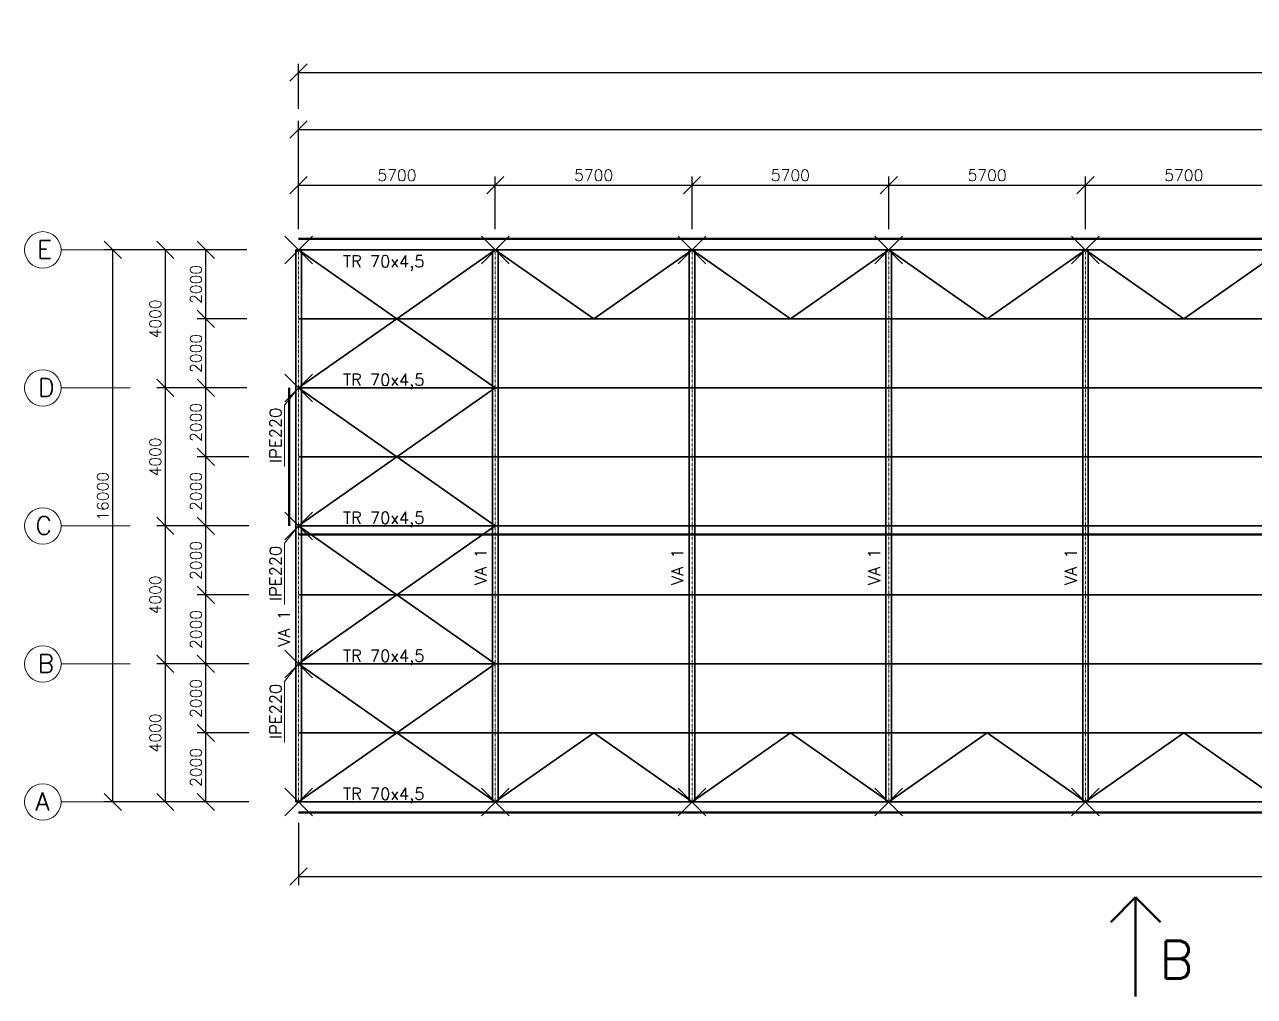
# Model space of a CAD drawing. Header units: millimetres. Extents: x -109904 to 256066, y -215550 to 75535.
# Drawn here: x -25106 to 10530, y -165495 to -137330 of the extents above; entities that cross this region are included whole.
import ezdxf

# ---------------------------------------------------------------- set-up
doc = ezdxf.new("R2010")
doc.units = ezdxf.units.MM
doc.header["$LTSCALE"] = 20
doc.linetypes.add('ČERCHOVANÁ', pattern=[25.4, 12.7, -6.35, 0, -6.35])
doc.linetypes.add('ČÁRKOVANÁ2', pattern=[9.525, 6.35, -3.175])
for name, color, linetype, lineweight in [('Kóty', 4, 'Continuous', 18), ('TENKÁ ČERCHOVANÁ ČÁRA', 60, 'ČERCHOVANÁ', 18), ('TLUSTÁ PLNÁ ČÁRA', 2, 'Continuous', 35), ('tlustá čára', 212, 'Continuous', 35), ('VELMI TLUSTÁ PLNÁ ČÁRA', 1, 'Continuous', 70), ('ztužidla plná', 104, 'Continuous', 35), ('šrafy', 7, 'Continuous', 13)]:
    doc.layers.add(name, color=color, linetype=linetype, lineweight=lineweight)
doc.styles.add('Romans', font='romans.shx')
doc.styles.get("Standard").update_dxf_attribs({"font": 'arial.ttf'})
doc.dimstyles.new('M 1-200', dxfattribs={"dimscale": 200, "dimtxt": 1.65, "dimasz": 2.5, "dimexe": 1.25, "dimexo": 3, "dimtad": 1, "dimtxsty": 'Romans', "dimblk": 'OBLIQUE', "dimcen": 2.5, "dimadec": 0, "dimazin": 0, "dimtfac": 1, "dimtmove": 0, "dimatfit": 3, "dimfxl": 1, "dimarcsym": 0})

# ---------------------------------------------------------------- blocks, each defined once
blk = doc.blocks.new('_Oblique')
at = {"color": 0, "linetype": 'ByBlock', "lineweight": -2}
blk.add_line((-0.5, -0.5), (0.5, 0.5), dxfattribs=at)
blk = doc.blocks.new('*D141')
at = {"layer": 'Defpoints', "color": 0, "transparency": 16777216}
for p in [(-11466, -141985), (-17166, -143860), (-11466, -143860)]:
    blk.add_point(p, dxfattribs=at)
at = {"layer": 'Kóty', "color": 0, "lineweight": -2, "transparency": 16777216}
for p, q in [((-17166, -143260), (-17166, -141735)), ((-11466, -143260), (-11466, -141735)), ((-17166, -141985), (-11466, -141985))]:
    blk.add_line(p, q, dxfattribs=at)
at = {"layer": 'Kóty', "color": 0, "lineweight": -2, "transparency": 16777216, "xscale": 500, "yscale": 500, "zscale": 500, "rotation": 180}
blk.add_blockref('_Oblique', (-17166, -141985), dxfattribs=at)
at = {"layer": 'Kóty', "color": 0, "lineweight": -2, "transparency": 16777216, "xscale": 500, "yscale": 500, "zscale": 500}
blk.add_blockref('_Oblique', (-11466, -141985), dxfattribs=at)
at = {"layer": 'Kóty', "color": 0, "transparency": 16777216, "insert": (-14316, -141695), "char_height": 330, "attachment_point": 5, "style": 'Romans'}
blk.add_mtext('5700', dxfattribs=at)
blk = doc.blocks.new('*D142')
at = {"layer": 'Defpoints', "color": 0, "transparency": 16777216}
for p in [(-5766, -141985), (-11466, -143860), (-5766, -143860)]:
    blk.add_point(p, dxfattribs=at)
at = {"layer": 'Kóty', "color": 0, "lineweight": -2, "transparency": 16777216}
for p, q in [((-11466, -143260), (-11466, -141735)), ((-5766, -143260), (-5766, -141735)), ((-11466, -141985), (-5766, -141985))]:
    blk.add_line(p, q, dxfattribs=at)
at = {"layer": 'Kóty', "color": 0, "lineweight": -2, "transparency": 16777216, "xscale": 500, "yscale": 500, "zscale": 500, "rotation": 180}
blk.add_blockref('_Oblique', (-11466, -141985), dxfattribs=at)
at = {"layer": 'Kóty', "color": 0, "lineweight": -2, "transparency": 16777216, "xscale": 500, "yscale": 500, "zscale": 500}
blk.add_blockref('_Oblique', (-5766, -141985), dxfattribs=at)
at = {"layer": 'Kóty', "color": 0, "transparency": 16777216, "insert": (-8616, -141695), "char_height": 330, "attachment_point": 5, "style": 'Romans'}
blk.add_mtext('5700', dxfattribs=at)
blk = doc.blocks.new('*D143')
at = {"layer": 'Defpoints', "color": 0, "transparency": 16777216}
for p in [(-66, -141985), (-5766, -143860), (-66, -143860)]:
    blk.add_point(p, dxfattribs=at)
at = {"layer": 'Kóty', "color": 0, "lineweight": -2, "transparency": 16777216}
for p, q in [((-5766, -143260), (-5766, -141735)), ((-66, -143260), (-66, -141735)), ((-5766, -141985), (-66, -141985))]:
    blk.add_line(p, q, dxfattribs=at)
at = {"layer": 'Kóty', "color": 0, "lineweight": -2, "transparency": 16777216, "xscale": 500, "yscale": 500, "zscale": 500, "rotation": 180}
blk.add_blockref('_Oblique', (-5766, -141985), dxfattribs=at)
at = {"layer": 'Kóty', "color": 0, "lineweight": -2, "transparency": 16777216, "xscale": 500, "yscale": 500, "zscale": 500}
blk.add_blockref('_Oblique', (-66, -141985), dxfattribs=at)
at = {"layer": 'Kóty', "color": 0, "transparency": 16777216, "insert": (-2916, -141695), "char_height": 330, "attachment_point": 5, "style": 'Romans'}
blk.add_mtext('5700', dxfattribs=at)
blk = doc.blocks.new('*D144')
at = {"layer": 'Defpoints', "color": 0, "transparency": 16777216}
for p in [(5634, -141985), (-66, -143860), (5634, -143860)]:
    blk.add_point(p, dxfattribs=at)
at = {"layer": 'Kóty', "color": 0, "lineweight": -2, "transparency": 16777216}
for p, q in [((-66, -143260), (-66, -141735)), ((5634, -143260), (5634, -141735)), ((-66, -141985), (5634, -141985))]:
    blk.add_line(p, q, dxfattribs=at)
at = {"layer": 'Kóty', "color": 0, "lineweight": -2, "transparency": 16777216, "xscale": 500, "yscale": 500, "zscale": 500, "rotation": 180}
blk.add_blockref('_Oblique', (-66, -141985), dxfattribs=at)
at = {"layer": 'Kóty', "color": 0, "lineweight": -2, "transparency": 16777216, "xscale": 500, "yscale": 500, "zscale": 500}
blk.add_blockref('_Oblique', (5634, -141985), dxfattribs=at)
at = {"layer": 'Kóty', "color": 0, "transparency": 16777216, "insert": (2784, -141695), "char_height": 330, "attachment_point": 5, "style": 'Romans'}
blk.add_mtext('5700', dxfattribs=at)
blk = doc.blocks.new('*D145')
at = {"layer": 'Defpoints', "color": 0, "transparency": 16777216}
for p in [(11334, -141985), (5634, -143860), (11334, -143860)]:
    blk.add_point(p, dxfattribs=at)
at = {"layer": 'Kóty', "color": 0, "lineweight": -2, "transparency": 16777216}
for p, q in [((5634, -143260), (5634, -141735)), ((11334, -143260), (11334, -141735)), ((5634, -141985), (11334, -141985))]:
    blk.add_line(p, q, dxfattribs=at)
at = {"layer": 'Kóty', "color": 0, "lineweight": -2, "transparency": 16777216, "xscale": 500, "yscale": 500, "zscale": 500, "rotation": 180}
blk.add_blockref('_Oblique', (5634, -141985), dxfattribs=at)
at = {"layer": 'Kóty', "color": 0, "lineweight": -2, "transparency": 16777216, "xscale": 500, "yscale": 500, "zscale": 500}
blk.add_blockref('_Oblique', (11334, -141985), dxfattribs=at)
at = {"layer": 'Kóty', "color": 0, "transparency": 16777216, "insert": (8484, -141695), "char_height": 330, "attachment_point": 5, "style": 'Romans'}
blk.add_mtext('5700', dxfattribs=at)
blk = doc.blocks.new('*D152')
at = {"layer": 'Defpoints', "color": 0, "transparency": 16777216}
for p in [(45534, -140367), (-17166, -143860), (45534, -143860)]:
    blk.add_point(p, dxfattribs=at)
at = {"layer": 'Kóty', "color": 0, "lineweight": -2, "transparency": 16777216}
for p, q in [((-17166, -143260), (-17166, -140117)), ((-17166, -140367), (45534, -140367)), ((45534, -143260), (45534, -140117))]:
    blk.add_line(p, q, dxfattribs=at)
at = {"layer": 'Kóty', "color": 0, "lineweight": -2, "transparency": 16777216, "xscale": 500, "yscale": 500, "zscale": 500, "rotation": 180}
blk.add_blockref('_Oblique', (-17166, -140367), dxfattribs=at)
at = {"layer": 'Kóty', "color": 0, "lineweight": -2, "transparency": 16777216, "xscale": 500, "yscale": 500, "zscale": 500}
blk.add_blockref('_Oblique', (45534, -140367), dxfattribs=at)
at = {"layer": 'Kóty', "color": 0, "transparency": 16777216, "insert": (14184, -140077), "char_height": 330, "attachment_point": 5, "style": 'Romans'}
blk.add_mtext('62700', dxfattribs=at)
blk = doc.blocks.new('*D153')
at = {"layer": 'Defpoints', "color": 0, "transparency": 16777216}
for p in [(-22549, -143860), (-19244, -143860), (-19244, -159860)]:
    blk.add_point(p, dxfattribs=at)
at = {"layer": 'Kóty', "color": 0, "lineweight": -2, "transparency": 16777216}
for p, q in [((-19844, -143860), (-22799, -143860)), ((-22549, -159860), (-22549, -143860)), ((-19844, -159860), (-22799, -159860))]:
    blk.add_line(p, q, dxfattribs=at)
at = {"layer": 'Kóty', "color": 0, "lineweight": -2, "transparency": 16777216, "xscale": 500, "yscale": 500, "zscale": 500}
for p, rotation in [((-22549, -143860), 90), ((-22549, -159860), 270)]:
    blk.add_blockref('_Oblique', p, dxfattribs=dict(at, rotation=rotation))
at = {"layer": 'Kóty', "color": 0, "transparency": 16777216, "insert": (-22839, -151004), "char_height": 330, "attachment_point": 5, "rotation": 90, "style": 'Romans'}
blk.add_mtext('16000', dxfattribs=at)
blk = doc.blocks.new('*D154')
at = {"layer": 'Defpoints', "color": 0, "transparency": 16777216}
for p in [(-21028, -155860), (-19244, -155860), (-19244, -159860)]:
    blk.add_point(p, dxfattribs=at)
at = {"layer": 'Kóty', "color": 0, "lineweight": -2, "transparency": 16777216}
for p, q in [((-19844, -155860), (-21278, -155860)), ((-21028, -159860), (-21028, -155860)), ((-19844, -159860), (-21278, -159860))]:
    blk.add_line(p, q, dxfattribs=at)
at = {"layer": 'Kóty', "color": 0, "lineweight": -2, "transparency": 16777216, "xscale": 500, "yscale": 500, "zscale": 500}
for p, rotation in [((-21028, -155860), 90), ((-21028, -159860), 270)]:
    blk.add_blockref('_Oblique', p, dxfattribs=dict(at, rotation=rotation))
at = {"layer": 'Kóty', "color": 0, "transparency": 16777216, "insert": (-21318, -157860), "char_height": 330, "attachment_point": 5, "rotation": 90, "style": 'Romans'}
blk.add_mtext('4000', dxfattribs=at)
blk = doc.blocks.new('*D155')
at = {"layer": 'Defpoints', "color": 0, "transparency": 16777216}
for p in [(-21028, -151860), (-19244, -151860), (-19244, -155860)]:
    blk.add_point(p, dxfattribs=at)
at = {"layer": 'Kóty', "color": 0, "lineweight": -2, "transparency": 16777216}
for p, q in [((-19844, -151860), (-21278, -151860)), ((-21028, -155860), (-21028, -151860)), ((-19844, -155860), (-21278, -155860))]:
    blk.add_line(p, q, dxfattribs=at)
at = {"layer": 'Kóty', "color": 0, "lineweight": -2, "transparency": 16777216, "xscale": 500, "yscale": 500, "zscale": 500}
for p, rotation in [((-21028, -151860), 90), ((-21028, -155860), 270)]:
    blk.add_blockref('_Oblique', p, dxfattribs=dict(at, rotation=rotation))
at = {"layer": 'Kóty', "color": 0, "transparency": 16777216, "insert": (-21318, -153860), "char_height": 330, "attachment_point": 5, "rotation": 90, "style": 'Romans'}
blk.add_mtext('4000', dxfattribs=at)
blk = doc.blocks.new('*D156')
at = {"layer": 'Defpoints', "color": 0, "transparency": 16777216}
for p in [(-21028, -147860), (-19244, -147860), (-19244, -151860)]:
    blk.add_point(p, dxfattribs=at)
at = {"layer": 'Kóty', "color": 0, "lineweight": -2, "transparency": 16777216}
for p, q in [((-19844, -147860), (-21278, -147860)), ((-21028, -151860), (-21028, -147860)), ((-19844, -151860), (-21278, -151860))]:
    blk.add_line(p, q, dxfattribs=at)
at = {"layer": 'Kóty', "color": 0, "lineweight": -2, "transparency": 16777216, "xscale": 500, "yscale": 500, "zscale": 500}
for p, rotation in [((-21028, -147860), 90), ((-21028, -151860), 270)]:
    blk.add_blockref('_Oblique', p, dxfattribs=dict(at, rotation=rotation))
at = {"layer": 'Kóty', "color": 0, "transparency": 16777216, "insert": (-21318, -149860), "char_height": 330, "attachment_point": 5, "rotation": 90, "style": 'Romans'}
blk.add_mtext('4000', dxfattribs=at)
blk = doc.blocks.new('*D157')
at = {"layer": 'Defpoints', "color": 0, "transparency": 16777216}
for p in [(-21028, -143860), (-19244, -143860), (-19244, -147860)]:
    blk.add_point(p, dxfattribs=at)
at = {"layer": 'Kóty', "color": 0, "lineweight": -2, "transparency": 16777216}
for p, q in [((-19844, -143860), (-21278, -143860)), ((-21028, -147860), (-21028, -143860)), ((-19844, -147860), (-21278, -147860))]:
    blk.add_line(p, q, dxfattribs=at)
at = {"layer": 'Kóty', "color": 0, "lineweight": -2, "transparency": 16777216, "xscale": 500, "yscale": 500, "zscale": 500}
for p, rotation in [((-21028, -143860), 90), ((-21028, -147860), 270)]:
    blk.add_blockref('_Oblique', p, dxfattribs=dict(at, rotation=rotation))
at = {"layer": 'Kóty', "color": 0, "transparency": 16777216, "insert": (-21318, -145860), "char_height": 330, "attachment_point": 5, "rotation": 90, "style": 'Romans'}
blk.add_mtext('4000', dxfattribs=at)
blk = doc.blocks.new('*D166')
at = {"layer": 'Defpoints', "color": 0, "transparency": 16777216}
for p in [(-19852, -155860), (-18068, -155860), (-18004, -157860)]:
    blk.add_point(p, dxfattribs=at)
at = {"layer": 'Kóty', "color": 0, "lineweight": -2, "transparency": 16777216}
for p, q in [((-18668, -155860), (-20102, -155860)), ((-19852, -157860), (-19852, -155860)), ((-18604, -157860), (-20102, -157860))]:
    blk.add_line(p, q, dxfattribs=at)
at = {"layer": 'Kóty', "color": 0, "lineweight": -2, "transparency": 16777216, "xscale": 500, "yscale": 500, "zscale": 500}
for p, rotation in [((-19852, -155860), 90), ((-19852, -157860), 270)]:
    blk.add_blockref('_Oblique', p, dxfattribs=dict(at, rotation=rotation))
at = {"layer": 'Kóty', "color": 0, "transparency": 16777216, "insert": (-20142, -156860), "char_height": 330, "attachment_point": 5, "rotation": 90, "style": 'Romans'}
blk.add_mtext('2000', dxfattribs=at)
blk = doc.blocks.new('*D167')
at = {"layer": 'Defpoints', "color": 0, "transparency": 16777216}
for p in [(-19852, -151860), (-18068, -151860), (-18004, -153860)]:
    blk.add_point(p, dxfattribs=at)
at = {"layer": 'Kóty', "color": 0, "lineweight": -2, "transparency": 16777216}
for p, q in [((-18668, -151860), (-20102, -151860)), ((-19852, -153860), (-19852, -151860)), ((-18604, -153860), (-20102, -153860))]:
    blk.add_line(p, q, dxfattribs=at)
at = {"layer": 'Kóty', "color": 0, "lineweight": -2, "transparency": 16777216, "xscale": 500, "yscale": 500, "zscale": 500}
for p, rotation in [((-19852, -151860), 90), ((-19852, -153860), 270)]:
    blk.add_blockref('_Oblique', p, dxfattribs=dict(at, rotation=rotation))
at = {"layer": 'Kóty', "color": 0, "transparency": 16777216, "insert": (-20142, -152860), "char_height": 330, "attachment_point": 5, "rotation": 90, "style": 'Romans'}
blk.add_mtext('2000', dxfattribs=at)
blk = doc.blocks.new('*D168')
at = {"layer": 'Defpoints', "color": 0, "transparency": 16777216}
for p in [(-19852, -147860), (-18068, -147860), (-18004, -149860)]:
    blk.add_point(p, dxfattribs=at)
at = {"layer": 'Kóty', "color": 0, "lineweight": -2, "transparency": 16777216}
for p, q in [((-18668, -147860), (-20102, -147860)), ((-19852, -149860), (-19852, -147860)), ((-18604, -149860), (-20102, -149860))]:
    blk.add_line(p, q, dxfattribs=at)
at = {"layer": 'Kóty', "color": 0, "lineweight": -2, "transparency": 16777216, "xscale": 500, "yscale": 500, "zscale": 500}
for p, rotation in [((-19852, -147860), 90), ((-19852, -149860), 270)]:
    blk.add_blockref('_Oblique', p, dxfattribs=dict(at, rotation=rotation))
at = {"layer": 'Kóty', "color": 0, "transparency": 16777216, "insert": (-20142, -148860), "char_height": 330, "attachment_point": 5, "rotation": 90, "style": 'Romans'}
blk.add_mtext('2000', dxfattribs=at)
blk = doc.blocks.new('*D169')
at = {"layer": 'Defpoints', "color": 0, "transparency": 16777216}
for p in [(-19852, -143860), (-18068, -143860), (-18105, -145860)]:
    blk.add_point(p, dxfattribs=at)
at = {"layer": 'Kóty', "color": 0, "lineweight": -2, "transparency": 16777216}
for p, q in [((-18668, -143860), (-20102, -143860)), ((-19852, -145860), (-19852, -143860)), ((-18705, -145860), (-20102, -145860))]:
    blk.add_line(p, q, dxfattribs=at)
at = {"layer": 'Kóty', "color": 0, "lineweight": -2, "transparency": 16777216, "xscale": 500, "yscale": 500, "zscale": 500}
for p, rotation in [((-19852, -143860), 90), ((-19852, -145860), 270)]:
    blk.add_blockref('_Oblique', p, dxfattribs=dict(at, rotation=rotation))
at = {"layer": 'Kóty', "color": 0, "transparency": 16777216, "insert": (-20142, -144860), "char_height": 330, "attachment_point": 5, "rotation": 90, "style": 'Romans'}
blk.add_mtext('2000', dxfattribs=at)
blk = doc.blocks.new('*D170')
at = {"layer": 'Defpoints', "color": 0, "transparency": 16777216}
for p in [(-19852, -157860), (-18068, -157860), (-18004, -159860)]:
    blk.add_point(p, dxfattribs=at)
at = {"layer": 'Kóty', "color": 0, "lineweight": -2, "transparency": 16777216}
for p, q in [((-18668, -157860), (-20102, -157860)), ((-19852, -159860), (-19852, -157860)), ((-18604, -159860), (-20102, -159860))]:
    blk.add_line(p, q, dxfattribs=at)
at = {"layer": 'Kóty', "color": 0, "lineweight": -2, "transparency": 16777216, "xscale": 500, "yscale": 500, "zscale": 500}
for p, rotation in [((-19852, -157860), 90), ((-19852, -159860), 270)]:
    blk.add_blockref('_Oblique', p, dxfattribs=dict(at, rotation=rotation))
at = {"layer": 'Kóty', "color": 0, "transparency": 16777216, "insert": (-20142, -158860), "char_height": 330, "attachment_point": 5, "rotation": 90, "style": 'Romans'}
blk.add_mtext('2000', dxfattribs=at)
blk = doc.blocks.new('*D171')
at = {"layer": 'Defpoints', "color": 0, "transparency": 16777216}
for p in [(-19852, -153860), (-18068, -153860), (-18004, -155860)]:
    blk.add_point(p, dxfattribs=at)
at = {"layer": 'Kóty', "color": 0, "lineweight": -2, "transparency": 16777216}
for p, q in [((-18668, -153860), (-20102, -153860)), ((-19852, -155860), (-19852, -153860)), ((-18604, -155860), (-20102, -155860))]:
    blk.add_line(p, q, dxfattribs=at)
at = {"layer": 'Kóty', "color": 0, "lineweight": -2, "transparency": 16777216, "xscale": 500, "yscale": 500, "zscale": 500}
for p, rotation in [((-19852, -153860), 90), ((-19852, -155860), 270)]:
    blk.add_blockref('_Oblique', p, dxfattribs=dict(at, rotation=rotation))
at = {"layer": 'Kóty', "color": 0, "transparency": 16777216, "insert": (-20142, -154860), "char_height": 330, "attachment_point": 5, "rotation": 90, "style": 'Romans'}
blk.add_mtext('2000', dxfattribs=at)
blk = doc.blocks.new('*D172')
at = {"layer": 'Defpoints', "color": 0, "transparency": 16777216}
for p in [(-19852, -149860), (-18068, -149860), (-18004, -151860)]:
    blk.add_point(p, dxfattribs=at)
at = {"layer": 'Kóty', "color": 0, "lineweight": -2, "transparency": 16777216}
for p, q in [((-18668, -149860), (-20102, -149860)), ((-19852, -151860), (-19852, -149860)), ((-18604, -151860), (-20102, -151860))]:
    blk.add_line(p, q, dxfattribs=at)
at = {"layer": 'Kóty', "color": 0, "lineweight": -2, "transparency": 16777216, "xscale": 500, "yscale": 500, "zscale": 500}
for p, rotation in [((-19852, -149860), 90), ((-19852, -151860), 270)]:
    blk.add_blockref('_Oblique', p, dxfattribs=dict(at, rotation=rotation))
at = {"layer": 'Kóty', "color": 0, "transparency": 16777216, "insert": (-20142, -150860), "char_height": 330, "attachment_point": 5, "rotation": 90, "style": 'Romans'}
blk.add_mtext('2000', dxfattribs=at)
blk = doc.blocks.new('*D173')
at = {"layer": 'Defpoints', "color": 0, "transparency": 16777216}
for p in [(-19852, -145860), (-18068, -145860), (-18105, -147860)]:
    blk.add_point(p, dxfattribs=at)
at = {"layer": 'Kóty', "color": 0, "lineweight": -2, "transparency": 16777216}
for p, q in [((-18668, -145860), (-20102, -145860)), ((-19852, -147860), (-19852, -145860)), ((-18705, -147860), (-20102, -147860))]:
    blk.add_line(p, q, dxfattribs=at)
at = {"layer": 'Kóty', "color": 0, "lineweight": -2, "transparency": 16777216, "xscale": 500, "yscale": 500, "zscale": 500}
for p, rotation in [((-19852, -145860), 90), ((-19852, -147860), 270)]:
    blk.add_blockref('_Oblique', p, dxfattribs=dict(at, rotation=rotation))
at = {"layer": 'Kóty', "color": 0, "transparency": 16777216, "insert": (-20142, -146860), "char_height": 330, "attachment_point": 5, "rotation": 90, "style": 'Romans'}
blk.add_mtext('2000', dxfattribs=at)
blk = doc.blocks.new('*D174')
at = {"layer": 'Defpoints', "color": 0, "transparency": 16777216}
for p in [(45534, -138718), (-17166, -140367), (45534, -140367)]:
    blk.add_point(p, dxfattribs=at)
at = {"layer": 'Kóty', "color": 0, "lineweight": -2, "transparency": 16777216}
for p, q in [((-17166, -139767), (-17166, -138468)), ((45534, -139767), (45534, -138468)), ((-17166, -138718), (45534, -138718))]:
    blk.add_line(p, q, dxfattribs=at)
at = {"layer": 'Kóty', "color": 0, "lineweight": -2, "transparency": 16777216, "xscale": 500, "yscale": 500, "zscale": 500, "rotation": 180}
blk.add_blockref('_Oblique', (-17166, -138718), dxfattribs=at)
at = {"layer": 'Kóty', "color": 0, "lineweight": -2, "transparency": 16777216, "xscale": 500, "yscale": 500, "zscale": 500}
blk.add_blockref('_Oblique', (45534, -138718), dxfattribs=at)
at = {"layer": 'Kóty', "color": 0, "transparency": 16777216, "insert": (14184, -138373), "char_height": 330, "attachment_point": 5, "style": 'Romans'}
blk.add_mtext('Sloupy HEA260 po 5,7m', dxfattribs=at)
blk = doc.blocks.new('*D175')
at = {"layer": 'Defpoints', "color": 0, "transparency": 16777216}
for p in [(-17166, -159860), (45534, -159860), (45534, -162017)]:
    blk.add_point(p, dxfattribs=at)
at = {"layer": 'Kóty', "color": 0, "lineweight": -2, "transparency": 16777216}
for p, q in [((-17166, -160460), (-17166, -162267)), ((45534, -160460), (45534, -162267)), ((-17166, -162017), (45534, -162017))]:
    blk.add_line(p, q, dxfattribs=at)
at = {"layer": 'Kóty', "color": 0, "lineweight": -2, "transparency": 16777216, "xscale": 500, "yscale": 500, "zscale": 500, "rotation": 180}
blk.add_blockref('_Oblique', (-17166, -162017), dxfattribs=at)
at = {"layer": 'Kóty', "color": 0, "lineweight": -2, "transparency": 16777216, "xscale": 500, "yscale": 500, "zscale": 500}
blk.add_blockref('_Oblique', (45534, -162017), dxfattribs=at)
at = {"layer": 'Kóty', "color": 0, "transparency": 16777216, "insert": (14184, -161672), "char_height": 330, "attachment_point": 5, "style": 'Romans'}
blk.add_mtext('Sloupy HEA260 po 5,7m', dxfattribs=at)

msp = doc.modelspace()

# ---------------------------------------------------------------- linework, layer by layer
at = {"layer": 'TENKÁ ČERCHOVANÁ ČÁRA', "ltscale": 0.009}
for p, q in [((-17165.864, -143860.015), (-17165.864, -159860.015)), ((-11465.864, -143860.015), (-11465.864, -159860.015)), ((-5765.864, -143860.015), (-5765.864, -159860.015)), ((-65.864, -143860.015), (-65.864, -159860.015)), ((5634.136, -143860.015), (5634.136, -159860.015))]:
    msp.add_line(p, q, dxfattribs=at)
at = {"layer": 'TLUSTÁ PLNÁ ČÁRA'}
for p, q in [((45534.136, -143860.015), (-17165.864, -143860.015)), ((-17165.864, -159860.015), (45534.136, -159860.015))]:
    msp.add_line(p, q, dxfattribs=at)
at = {"layer": 'tlustá čára'}
for p, q in [((-17565.864, -144260.015), (-16765.864, -143460.015)), ((-17565.864, -143460.015), (-16765.864, -144260.015)), ((-17565.864, -144260.015), (-16765.864, -143460.015)), ((-17565.864, -143460.015), (-16765.864, -144260.015)), ((-11865.864, -144260.015), (-11065.864, -143460.015)), ((-11865.864, -143460.015), (-11065.864, -144260.015)), ((-6165.864, -144260.015), (-5365.864, -143460.015)), ((-6165.864, -143460.015), (-5365.864, -144260.015)), ((-465.864, -144260.015), (334.136, -143460.015)), ((-465.864, -143460.015), (334.136, -144260.015)), ((5234.136, -144260.015), (6034.136, -143460.015)), ((5234.136, -143460.015), (6034.136, -144260.015)), ((-17245.864, -143860.015), (-17085.864, -143860.015)), ((-17245.864, -159860.015), (-17245.864, -143860.015)), ((-17085.864, -143860.015), (-17085.864, -159860.015)), ((-11545.864, -143860.015), (-11385.864, -143860.015)), ((-11545.864, -159860.015), (-11545.864, -143860.015)), ((-11385.864, -143860.015), (-11385.864, -159860.015)), ((-5845.864, -143860.015), (-5685.864, -143860.015)), ((-5845.864, -159860.015), (-5845.864, -143860.015)), ((-5685.864, -143860.015), (-5685.864, -159860.015)), ((-145.864, -143860.015), (14.136, -143860.015)), ((-145.864, -159860.015), (-145.864, -143860.015)), ((14.136, -143860.015), (14.136, -159860.015)), ((5554.136, -143860.015), (5714.136, -143860.015)), ((5554.136, -159860.015), (5554.136, -143860.015)), ((5714.136, -143860.015), (5714.136, -159860.015)), ((-17165.864, -145860.015), (45534.136, -145860.015)), ((-17565.864, -148260.015), (-16765.864, -147460.015)), ((-17565.864, -147460.015), (-16765.864, -148260.015)), ((-17165.864, -147860.015), (45534.136, -147860.015)), ((-17165.864, -149860.015), (45534.136, -149860.015)), ((-17565.864, -152260.015), (-16765.864, -151460.015)), ((-17565.864, -151460.015), (-16765.864, -152260.015)), ((-17165.864, -151860.015), (45534.136, -151860.015)), ((-17165.864, -153860.015), (45534.136, -153860.015)), ((-17565.864, -156260.015), (-16765.864, -155460.015)), ((-17565.864, -155460.015), (-16765.864, -156260.015)), ((-17165.864, -155860.015), (45534.136, -155860.015)), ((-17165.864, -157860.015), (45534.136, -157860.015)), ((-17565.864, -160260.015), (-16765.864, -159460.015)), ((-17565.864, -159460.015), (-16765.864, -160260.015)), ((-17565.864, -160260.015), (-16765.864, -159460.015)), ((-17565.864, -159460.015), (-16765.864, -160260.015)), ((-11865.864, -160260.015), (-11065.864, -159460.015)), ((-11865.864, -159460.015), (-11065.864, -160260.015)), ((-6165.864, -160260.015), (-5365.864, -159460.015)), ((-6165.864, -159460.015), (-5365.864, -160260.015)), ((-465.864, -160260.015), (334.136, -159460.015)), ((-465.864, -159460.015), (334.136, -160260.015)), ((5234.136, -160260.015), (6034.136, -159460.015)), ((5234.136, -159460.015), (6034.136, -160260.015)), ((-17085.864, -159860.015), (-17245.864, -159860.015)), ((-11385.864, -159860.015), (-11545.864, -159860.015)), ((-5685.864, -159860.015), (-5845.864, -159860.015)), ((14.136, -159860.015), (-145.864, -159860.015)), ((5714.136, -159860.015), (5554.136, -159860.015))]:
    msp.add_line(p, q, dxfattribs=at)
at = {"layer": 'VELMI TLUSTÁ PLNÁ ČÁRA', "linetype": 'ČÁRKOVANÁ2', "lineweight": 50, "ltscale": 0.02}
for p, q in [((-17165.864, -143542.997), (45534.136, -143542.997)), ((-17437.377, -151860.015), (-17437.377, -147860.015)), ((-17165.864, -152108.837), (45534.136, -152108.837)), ((-17165.864, -160160.507), (45534.136, -160160.507))]:
    msp.add_line(p, q, dxfattribs=at)
at = {"layer": 'VELMI TLUSTÁ PLNÁ ČÁRA', "lineweight": 50}
for p, q in [((6364.65, -163342.277), (7088.668, -162618.259)), ((7088.668, -165495.263), (7088.668, -162618.259)), ((7088.668, -162618.259), (7812.687, -163342.277))]:
    msp.add_line(p, q, dxfattribs=at)
at = {"layer": 'ztužidla plná'}
for p, q in [((-11465.864, -147860.015), (-17165.864, -143860.015)), ((-17165.864, -147860.015), (-11465.864, -143860.015)), ((-11465.864, -143860.015), (-8615.864, -145860.015)), ((-5765.864, -143860.015), (-8615.864, -145860.015)), ((-5765.864, -143860.015), (-2915.864, -145860.015)), ((-65.864, -143860.015), (-2915.864, -145860.015)), ((-65.864, -143860.015), (2784.136, -145860.015)), ((5634.136, -143860.015), (2784.136, -145860.015)), ((5634.136, -143860.015), (8484.136, -145860.015)), ((11334.136, -143860.015), (8484.136, -145860.015)), ((-11465.864, -151860.015), (-17165.864, -147860.015)), ((-17165.864, -151860.015), (-11465.864, -147860.015)), ((-11465.864, -155860.015), (-17165.864, -151860.015)), ((-17165.864, -155860.015), (-11465.864, -151860.015)), ((-11465.864, -159860.015), (-17165.864, -155860.015)), ((-17165.864, -159860.015), (-11465.864, -155860.015)), ((-11465.864, -159860.015), (-8615.864, -157860.015)), ((-5765.864, -159860.015), (-8615.864, -157860.015)), ((-5765.864, -159860.015), (-2915.864, -157860.015)), ((-65.864, -159860.015), (-2915.864, -157860.015)), ((-65.864, -159860.015), (2784.136, -157860.015)), ((5634.136, -159860.015), (2784.136, -157860.015)), ((5634.136, -159860.015), (8484.136, -157860.015)), ((11334.136, -159860.015), (8484.136, -157860.015))]:
    msp.add_line(p, q, dxfattribs=at)
at = {"layer": 'šrafy'}
for p, q in [((-22549.24, -143860.015), (-24049.24, -143860.015)), ((-22049.24, -147860.015), (-24049.24, -147860.015)), ((-17570.551, -148364.204), (-17165.864, -147860.015)), ((-17570.551, -150138.411), (-17570.551, -148364.204)), ((-22049.24, -151860.015), (-24049.24, -151860.015)), ((-17570.551, -152364.204), (-17165.864, -151860.015)), ((-17570.551, -154138.411), (-17570.551, -152364.204)), ((-22049.24, -155860.015), (-24049.24, -155860.015)), ((-17570.551, -156364.204), (-17165.864, -155860.015)), ((-17570.551, -158138.411), (-17570.551, -156364.204)), ((-22549.24, -159860.015), (-24049.24, -159860.015))]:
    msp.add_line(p, q, dxfattribs=at)
for centre in [(-24577.776, -143860.015), (-24577.776, -147860.015), (-24577.776, -151860.015), (-24577.776, -155860.015), (-24577.776, -159860.015)]:
    msp.add_circle(centre, 528.536, dxfattribs=at)

# ---------------------------------------------------------------- texts
at = {"layer": 'šrafy', "attachment_point": 1}
for s, width, gutter_width, heights, insert, char_height in [('{\\Fromans|c238;E}', 3051.14647, 44.045, [0], (-24742.424, -143583.508), 528.53605), ('\\A1;{\\Fromans|c238;\\H1.5x;TR 70x4,5}', 8123.42907, 14.348, [4633.313], (-15880.646, -144019.966), 229.56093), ('\\A1;{\\Fromans|c238;\\H1.5x;TR 70x4,5}', 8123.42907, 14.348, [4633.313], (-15880.646, -147450.085), 229.56093), ('{\\Fromans|c238;D}', 3051.14647, 44.045, [0], (-24712.228, -147583.508), 528.53605), ('\\A1;{\\Fromans|c238;\\H1.5x;TR 70x4,5}', 8123.42907, 14.348, [4633.313], (-15880.646, -151450.085), 229.56093), ('{\\Fromans|c238;C}', 3051.14647, 44.045, [0], (-24790.867, -151583.508), 528.53605), ('{\\Fromans|c238;B}', 3051.14647, 44.045, [0], (-24728.454, -155583.508), 528.53605), ('\\A1;{\\Fromans|c238;\\H1.5x;TR 70x4,5}', 8123.42907, 14.348, [4633.313], (-15880.646, -155450.085), 229.56093), ('{\\Fromans|c238;A}', 3051.14647, 44.045, [0], (-24790.867, -159583.508), 528.53605), ('\\A1;{\\Fromans|c238;\\H1.5x;TR 70x4,5}', 8123.42907, 14.348, [4633.313], (-15880.646, -159450.085), 229.56093), ('{\\Fromans|c238;B}', 6313.27714, 91.135, [0], (7775.005, -163886.295), 1093.61992)]:
    msp.add_mtext_dynamic_manual_height_columns(s, width=width, gutter_width=gutter_width, heights=heights, dxfattribs=dict(at, insert=insert, char_height=char_height))
at = {"layer": 'šrafy', "char_height": 229.56093, "attachment_point": 1, "rotation": 90}
for s, insert in [('\\A1;{\\Fromans|c238;\\H1.5x;IPE220}', (-18004.289, -150029.874)), ('\\A1;{\\Fromans|c238;\\H1.5x;IPE220}', (-18004.289, -154029.874)), ('\\A1;{\\Fromans|c238;\\H1.5x;VA 1}', (-12062.97, -153570.312)), ('\\A1;{\\Fromans|c238;\\H1.5x;VA 1}', (-6362.97, -153570.312)), ('\\A1;{\\Fromans|c238;\\H1.5x;VA 1}', (-662.97, -153570.312)), ('\\A1;{\\Fromans|c238;\\H1.5x;VA 1}', (5037.03, -153570.312)), ('\\A1;{\\Fromans|c238;\\H1.5x;VA 1}', (-17762.97, -155356.304)), ('\\A1;{\\Fromans|c238;\\H1.5x;IPE220}', (-18004.289, -158029.874))]:
    msp.add_mtext_dynamic_manual_height_columns(s, width=8123.42907, gutter_width=14.348, heights=[4633.313], dxfattribs=dict(at, insert=insert))

# ---------------------------------------------------------------- dimensions: what is measured, and where the dimension line sits
at = {"layer": 'Kóty'}
for base, p1, p2, picture, middle in [((45534.136, -138718.265), (-17165.864, -140367.364), (45534.136, -140367.364), '*D174', (14184.136, -138373.265)), ((45534.136, -162016.62), (-17165.864, -159860.015), (45534.136, -159860.015), '*D175', (14184.136, -161671.62))]:
    dim = msp.add_linear_dim(base=base, p1=p1, p2=p2, text='Sloupy HEA260 po 5,7m', dimstyle='M 1-200', dxfattribs=at)
    dim.commit()
    dim.dimension.update_dxf_attribs({"geometry": picture, "text_midpoint": middle})
for base, p1, p2, picture, middle in [((45534.136, -140367.364), (-17165.864, -143860.015), (45534.136, -143860.015), '*D152', (14184.136, -140077.364)), ((-11465.864, -141984.698), (-17165.864, -143860.015), (-11465.864, -143860.015), '*D141', (-14315.864, -141694.698)), ((-5765.864, -141984.698), (-11465.864, -143860.015), (-5765.864, -143860.015), '*D142', (-8615.864, -141694.698)), ((-65.864, -141984.698), (-5765.864, -143860.015), (-65.864, -143860.015), '*D143', (-2915.864, -141694.698)), ((5634.136, -141984.698), (-65.864, -143860.015), (5634.136, -143860.015), '*D144', (2784.136, -141694.698)), ((11334.136, -141984.698), (5634.136, -143860.015), (11334.136, -143860.015), '*D145', (8484.136, -141694.698))]:
    dim = msp.add_linear_dim(base=base, p1=p1, p2=p2, dimstyle='M 1-200', dxfattribs=at)
    dim.commit()
    dim.dimension.update_dxf_attribs({"geometry": picture, "text_midpoint": middle})
dim = msp.add_linear_dim(base=(-22549.24, -143860.015), p1=(-19243.656, -159860.015), p2=(-19243.656, -143860.015), angle=90, dimstyle='M 1-200', dxfattribs=at)
dim.commit()
dim.dimension.update_dxf_attribs({"geometry": '*D153', "text_midpoint": (-22549.24, -151003.503), "dimtype": 160})
for base, p1, p2, picture, middle in [((-21027.758, -143860.015), (-19243.656, -147860.015), (-19243.656, -143860.015), '*D157', (-21317.758, -145860.015)), ((-19852.28, -143860.015), (-18104.746, -145860.015), (-18068.178, -143860.015), '*D169', (-20142.28, -144860.015)), ((-19852.28, -145860.015), (-18104.746, -147860.015), (-18068.178, -145860.015), '*D173', (-20142.28, -146860.015)), ((-21027.758, -147860.015), (-19243.656, -151860.015), (-19243.656, -147860.015), '*D156', (-21317.758, -149860.015)), ((-19852.28, -147860.015), (-18004.289, -149860.015), (-18068.178, -147860.015), '*D168', (-20142.28, -148860.015)), ((-19852.28, -149860.015), (-18004.289, -151860.015), (-18068.178, -149860.015), '*D172', (-20142.28, -150860.015)), ((-21027.758, -151860.015), (-19243.656, -155860.015), (-19243.656, -151860.015), '*D155', (-21317.758, -153860.015)), ((-19852.28, -151860.015), (-18004.289, -153860.015), (-18068.178, -151860.015), '*D167', (-20142.28, -152860.015)), ((-19852.28, -153860.015), (-18004.289, -155860.015), (-18068.178, -153860.015), '*D171', (-20142.28, -154860.015))]:
    dim = msp.add_linear_dim(base=base, p1=p1, p2=p2, angle=90, dimstyle='M 1-200', override={"dimtmove": 1}, dxfattribs=at)
    dim.commit()
    dim.dimension.update_dxf_attribs({"geometry": picture, "text_midpoint": middle})
for base, p1, p2, picture, middle in [((-21027.758, -155860.015), (-19243.656, -159860.015), (-19243.656, -155860.015), '*D154', (-21317.758, -157860.015)), ((-19852.28, -155860.015), (-18004.289, -157860.015), (-18068.178, -155860.015), '*D166', (-20142.28, -156860.015)), ((-19852.28, -157860.015), (-18004.289, -159860.015), (-18068.178, -157860.015), '*D170', (-20142.28, -158860.015))]:
    dim = msp.add_linear_dim(base=base, p1=p1, p2=p2, angle=90, dimstyle='M 1-200', dxfattribs=at)
    dim.commit()
    dim.dimension.update_dxf_attribs({"geometry": picture, "text_midpoint": middle})

doc.saveas('drawing.dxf')
